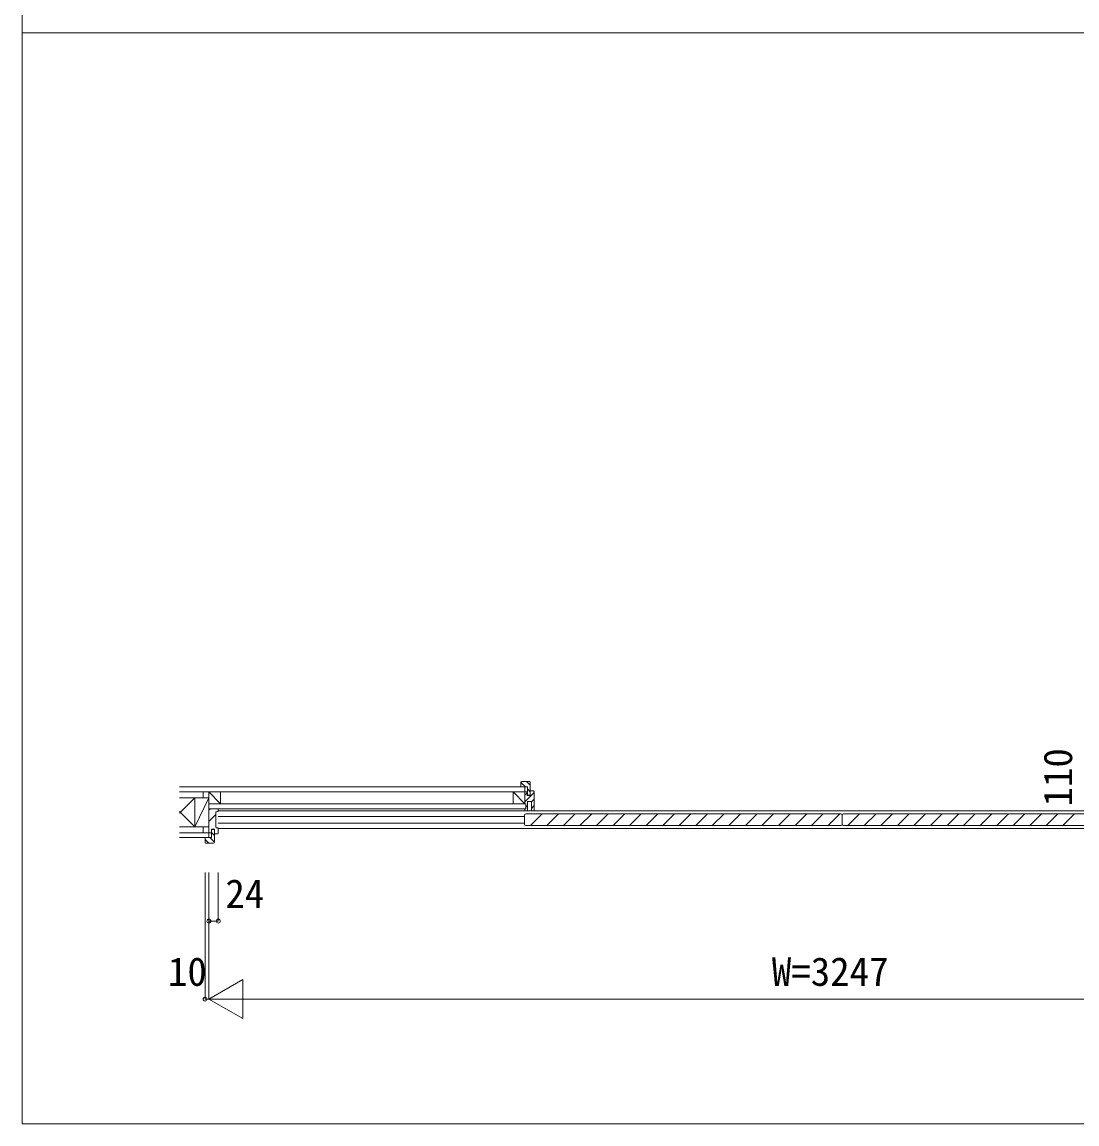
# Model space of a CAD drawing. Units: millimetres, scale not verified. Extents: x -21025 to 7656, y -14850 to 5150.
# Drawn here: x -21025 to -18320, y -14850 to -12025 of the extents above; entities that cross this region are included whole.
import ezdxf
from ezdxf.enums import TextEntityAlignment as Align

# ---------------------------------------------------------------- set-up
doc = ezdxf.new("R2010")
doc.units = ezdxf.units.MM
doc.header["$LTSCALE"] = 50
for name, color, linetype, lineweight in [('0-1_YKK_F1', 7, 'Continuous', 9), ('0-4_YKK_N1', 2, 'Continuous', 9), ('0-5_YKK_B1', 4, 'Continuous', 9), ('0-7_YKK_Z1', 7, 'Continuous', 9)]:
    doc.layers.add(name, color=color, linetype=linetype, lineweight=lineweight)
doc.styles.add('ＭＳ ゴシック', font='')
doc.styles.get('ＭＳ ゴシック').set_extended_font_data('MS Gothic')

msp = doc.modelspace()

# ---------------------------------------------------------------- linework, layer by layer
at = {"layer": '0-1_YKK_F1'}
for p, q in [((-21025, -14850), (-21025, 5150)), ((-21025, -12052.5), (7475, -12052.5)), ((-21025, -14850), (7656.02, -14850))]:
    msp.add_line(p, q, dxfattribs=at)
at = {"layer": '0-4_YKK_N1'}
for p, q in [((-20555.68, -14205), (-20555.68, -14530)), ((-20545.68, -14205), (-20545.68, -14530)), ((-20521.68, -14205), (-20521.68, -14330)), ((-20545.68, -14330), (-20521.68, -14330)), ((-20545.68, -14530), (-20555.68, -14530)), ((-20545.68, -14530), (-17298.68, -14530)), ((-20545.68, -14530), (-20459.08, -14580))]:
    msp.add_line(p, q, dxfattribs=at)
msp.add_lwpolyline([(-20545.68, -14530), (-20459.08, -14480), (-20459.08, -14580)], dxfattribs=at)
for centre in [(-20545.68, -14330), (-20521.68, -14330), (-20555.68, -14530)]:
    msp.add_circle(centre, 5, dxfattribs=at)
at = {"layer": '0-5_YKK_B1'}
for p, q in [((-19745.68, -13974), (-19745.68, -13986)), ((-19745.68, -13974.33), (-19734.01, -13986)), ((-19723.68, -13972), (-19743.68, -13972)), ((-19731.04, -13972), (-19721.68, -13981.36)), ((-19721.68, -14007), (-19721.68, -13974)), ((-19745.68, -13986), (-19729.18, -13986)), ((-19735.68, -13998.5), (-19735.68, -14029)), ((-19730.38, -13998.5), (-19735.68, -13998.5)), ((-19735.68, -14023.99), (-19711.68, -13999.99)), ((-19735.68, -14007.02), (-19729.38, -14000.72)), ((-19729.38, -13999.5), (-19730.38, -13998.5)), ((-19729.38, -14008), (-19729.38, -13999.5)), ((-19721.68, -14008), (-19729.38, -14008)), ((-19729.18, -13986), (-19729.18, -14007)), ((-19729.18, -13990.83), (-19721.68, -13998.33)), ((-19729.18, -14007), (-19721.68, -14007)), ((-19721.68, -13996), (-19721.68, -14003)), ((-19713.68, -13996), (-19721.68, -13996)), ((-19721.68, -14003), (-19721.68, -14008)), ((-19711.68, -14047), (-19711.68, -13998)), ((-19735.68, -14029), (-19732.68, -14029)), ((-19732.68, -14029), (-19732.68, -14042)), ((-19732.68, -14037.96), (-19728.43, -14033.71)), ((-19728.43, -14023.5), (-19718.93, -14023.5)), ((-19728.43, -14042.25), (-19728.43, -14023.5)), ((-19718.93, -14024.21), (-19711.68, -14016.96)), ((-19718.93, -14023.5), (-19718.93, -14042.25)), ((-19718.93, -14041.19), (-19711.68, -14033.94)), ((-20545.68, -14042), (-20528.68, -14042)), ((-20545.68, -14103.5), (-20545.68, -14042)), ((-20545.68, -14045.96), (-20541.73, -14042)), ((-20545.68, -14074.24), (-20527.68, -14056.24)), ((-20528.68, -14042), (-20521.68, -14042)), ((-20527.68, -14051), (-20527.68, -14089)), ((-20522.68, -14049), (-20525.68, -14049)), ((-19735.68, -14042), (-20521.68, -14042)), ((-20521.68, -14042), (-20521.68, -14048)), ((-20521.68, -14047.5), (-17322.68, -14047.5)), ((-19736.18, -14061.5), (-20521.68, -14061.5)), ((-19736.18, -14058), (-19736.18, -14081.7)), ((-19736.18, -14058.3), (-19736.18, -14081.7)), ((-19735.68, -14042), (-19735.68, -14047)), ((-19732.68, -14042), (-19735.68, -14042)), ((-19735.68, -14047), (-19728.43, -14047)), ((-19732.88, -14055), (-18925.48, -14055)), ((-19728.43, -14047), (-19728.43, -14042.25)), ((-19721.53, -14085), (-19691.53, -14055)), ((-19718.93, -14042.25), (-19718.93, -14047)), ((-19718.93, -14047), (-19711.68, -14047)), ((-19679.1, -14085), (-19649.1, -14055)), ((-19636.68, -14085), (-19606.68, -14055)), ((-19594.25, -14085), (-19564.25, -14055)), ((-19551.82, -14085), (-19521.82, -14055)), ((-19509.4, -14085), (-19479.4, -14055)), ((-19466.97, -14085), (-19436.97, -14055)), ((-19424.54, -14085), (-19394.54, -14055)), ((-19382.12, -14085), (-19352.12, -14055)), ((-19339.69, -14085), (-19309.69, -14055)), ((-19297.26, -14085), (-19267.26, -14055)), ((-19254.84, -14085), (-19224.84, -14055)), ((-19212.41, -14085), (-19182.41, -14055)), ((-19169.98, -14085), (-19139.98, -14055)), ((-19127.56, -14085), (-19097.56, -14055)), ((-19085.13, -14085), (-19055.13, -14055)), ((-19042.71, -14085), (-19012.71, -14055)), ((-19000.28, -14085), (-18970.28, -14055)), ((-18957.85, -14085), (-18927.85, -14055)), ((-18922.18, -14057.85), (-18922.18, -14081.55)), ((-18922.18, -14058.15), (-18922.18, -14081.55)), ((-18922.18, -14081.7), (-18922.18, -14058.3)), ((-18918.88, -14054.85), (-18111.48, -14054.85)), ((-18907.53, -14084.85), (-18877.53, -14054.85)), ((-18865.1, -14084.85), (-18835.1, -14054.85)), ((-18822.68, -14084.85), (-18792.68, -14054.85)), ((-18780.25, -14084.85), (-18750.25, -14054.85)), ((-18737.82, -14084.85), (-18707.82, -14054.85)), ((-18695.4, -14084.85), (-18665.4, -14054.85)), ((-18652.97, -14084.85), (-18622.97, -14054.85)), ((-18610.54, -14084.85), (-18580.54, -14054.85)), ((-18568.12, -14084.85), (-18538.12, -14054.85)), ((-18525.69, -14084.85), (-18495.69, -14054.85)), ((-18483.26, -14084.85), (-18453.26, -14054.85)), ((-18440.84, -14084.85), (-18410.84, -14054.85)), ((-18398.41, -14084.85), (-18368.41, -14054.85)), ((-18355.98, -14084.85), (-18325.98, -14054.85)), ((-20539.38, -14094), (-20539.38, -14102.5)), ((-20531.68, -14094), (-20539.38, -14094)), ((-20539.18, -14095), (-20531.68, -14095)), ((-20539.18, -14116), (-20539.18, -14095)), ((-20531.68, -14099), (-20531.68, -14094)), ((-20531.68, -14095), (-20531.68, -14128)), ((-20525.68, -14091), (-20522.68, -14091)), ((-20521.68, -14078.5), (-19736.18, -14078.5)), ((-20521.68, -14092), (-20521.68, -14104)), ((-20521.68, -14092.5), (-17322.68, -14092.5)), ((-19732.88, -14085), (-18925.48, -14085)), ((-18918.88, -14084.85), (-18111.48, -14084.85)), ((-20555.68, -14116), (-20539.18, -14116)), ((-20555.68, -14128), (-20555.68, -14116)), ((-20555.68, -14120.36), (-20546.04, -14130)), ((-20540.38, -14103.5), (-20545.68, -14103.5)), ((-20543.07, -14116), (-20531.68, -14127.39)), ((-20539.38, -14102.5), (-20540.38, -14103.5)), ((-20539.18, -14102.92), (-20531.68, -14110.42)), ((-20531.68, -14106), (-20531.68, -14099)), ((-20523.68, -14106), (-20531.68, -14106)), ((-20533.68, -14130), (-20553.68, -14130))]:
    msp.add_line(p, q, dxfattribs=at)
for centre, radius, start, end in [((-19743.68, -13974), 2, 90, 179.99998), ((-19723.68, -13974), 2, 0, 89.99998), ((-19713.68, -13998), 2, 0, 89.99998), ((-20525.68, -14051), 2, 90, 179.99998), ((-20522.68, -14048), 1, 270, 359.99998), ((-19732.88, -14058.3), 3.3, 90, 180), ((-18925.48, -14058.3), 3.3, 0, 90), ((-18918.88, -14058.15), 3.3, 90, 180), ((-20525.68, -14089), 2, 180, 269.99998), ((-20522.68, -14092), 1, 0, 89.99998), ((-19732.88, -14081.7), 3.3, 180, 270), ((-18925.48, -14081.7), 3.3, 270, 0), ((-18918.88, -14081.55), 3.3, 180, 270), ((-20523.68, -14104), 2, 270, 359.99998), ((-20553.68, -14128), 2, 180, 269.99998), ((-20533.68, -14128), 2, 270, 359.99998)]:
    msp.add_arc(centre, radius, start, end, dxfattribs=at)
at = {"layer": '0-7_YKK_Z1'}
for p, q in [((-20621.59, -13986), (-19735.68, -13986)), ((-20621.59, -13998.5), (-19735.68, -13998.5)), ((-20560.68, -13998.5), (-20560.68, -14013.5)), ((-20545.68, -13998.5), (-20515.68, -13998.5)), ((-20545.68, -14029.5), (-20545.68, -13998.5)), ((-19765.68, -13998.5), (-19735.68, -13998.5)), ((-19765.68, -13998.5), (-19735.68, -14029.5)), ((-19765.68, -14029.5), (-19765.68, -13998.5)), ((-19735.68, -13986), (-19735.68, -13998.5)), ((-19735.68, -14029.5), (-19735.68, -13998.5)), ((-20621.59, -14053.4), (-20581.68, -14013.5)), ((-20545.68, -14013.5), (-20581.68, -14088.5)), ((-20545.68, -14013.5), (-20581.68, -14013.5)), ((-20581.68, -14013.5), (-20581.68, -14088.5)), ((-20545.68, -14013.5), (-20545.68, -14088.5)), ((-20545.68, -14029.5), (-20515.68, -14029.5)), ((-20515.68, -14029.5), (-19732.68, -14029.5)), ((-19732.68, -14042), (-19732.68, -14029.5)), ((-20621.59, -14048.6), (-20581.68, -14088.5)), ((-20545.68, -14042), (-19732.68, -14042)), ((-20621.59, -14088.5), (-20581.68, -14088.5)), ((-20545.68, -14088.5), (-20581.68, -14088.5)), ((-20560.68, -14088.5), (-20560.68, -14103.5)), ((-20545.68, -14103.5), (-20621.59, -14103.5)), ((-20621.59, -14116), (-20545.68, -14116)), ((-20545.68, -14116), (-20545.68, -14103.5))]:
    msp.add_line(p, q, dxfattribs=at)
for points in [[(-20515.68, -13998.5), (-20515.68, -14029.5), (-20545.68, -13998.5)], [(-20621.59, -14013.5), (-20581.68, -14013.5), (-20581.68, -14088.5)]]:
    msp.add_lwpolyline(points, dxfattribs=at)

# ---------------------------------------------------------------- texts
at = {"layer": '0-4_YKK_N1', "color": 4, "style": 'ＭＳ ゴシック'}
msp.add_text('110', height=73.31, rotation=90, dxfattribs=at).set_placement((-18310.18, -14036.16), align=Align.BOTTOM_LEFT)
for s, p in [('24', (-20503.59, -14318)), ('10', (-20650.85, -14518)), ('W=3247', (-19102.18, -14518))]:
    msp.add_text(s, height=73.31, dxfattribs=at).set_placement(p, align=Align.BOTTOM_LEFT)

doc.saveas('drawing.dxf')
